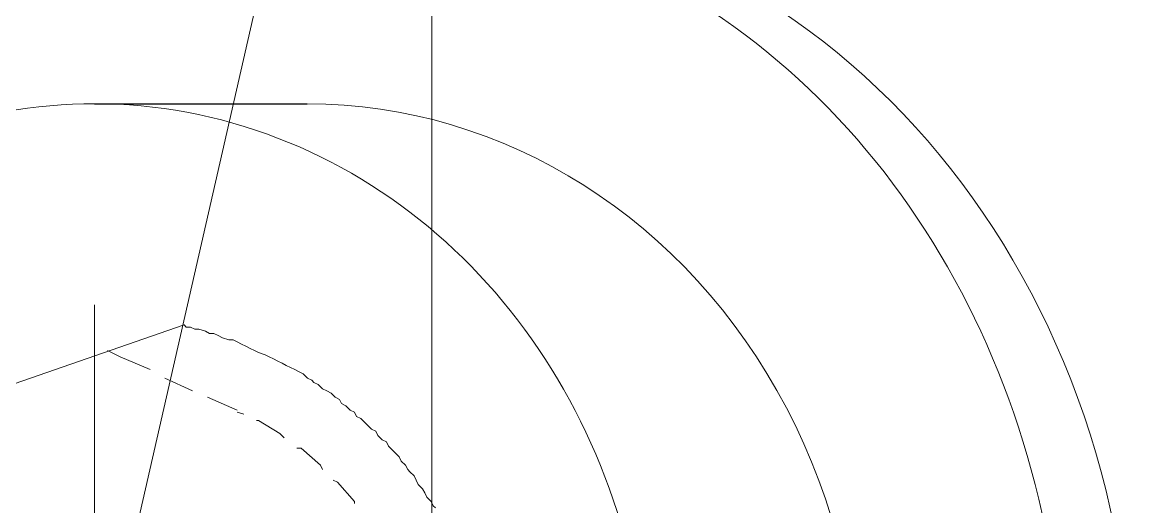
# Model space of a CAD drawing. Header units: millimetres. Extents: x 89051 to 218395, y -330386 to -125649.
# Drawn here: x 92549.7 to 92612.9, y -132826.3 to -132798.7 of the extents above; entities that cross this region are included whole.
import ezdxf

# ---------------------------------------------------------------- set-up
doc = ezdxf.new("R2010")
doc.units = ezdxf.units.MM
doc.header["$LTSCALE"] = 13
for name, pattern in [('1 实线', [0]), ('ACAD_ISO04W100', [30, 24, -3, 0, -3]), ('CENTER', [50.8, 31.75, -6.35, 6.35, -6.35])]:
    doc.linetypes.add(name, pattern=pattern)
doc.layers.get('0').update_dxf_attribs({"color": 1, "linetype": 'CENTER'})
doc.layers.add('C00-00-00', color=7, linetype='Continuous')
doc.layers.add('粗实线', color=4, linetype='Continuous')
doc.layers.add('标注、文本', color=3, linetype='Continuous', lineweight=25)
doc.layers.add('铁心', color=3, linetype='Continuous', lineweight=0)

msp = doc.modelspace()

# ---------------------------------------------------------------- linework, layer by layer
at = {"color": 7, "linetype": '1 实线', "lineweight": 0}
for centre, major_axis, ratio, start_param, end_param in [((92568.998, -132837.98), (0, 45.983), 0.866025, 2.304713, 7.120065), ((92572.931, -132837.98), (0, 45.983), 0.866025, 3.141593, 6.283185), ((92553.767, -132837.98), (0, -34.608), 0.908418, 5.225125, 10.48821), ((92565.852, -132837.98), (0, -34.608), 0.908418, 6.283185, 9.424778)]:
    msp.add_ellipse(centre, major_axis=major_axis, ratio=ratio, start_param=start_param, end_param=end_param, dxfattribs=at)
at = {"layer": 'C00-00-00', "lineweight": 15}
for points in [[(92558.85, -132815.956), (92535.858, -132823.943)], [(92573.128, -132826.363), (92573.007, -132826.242), (92572.886, -132826), (92572.644, -132825.758), (92572.523, -132825.516), (92572.402, -132825.274), (92572.16, -132825.032), (92572.039, -132824.79), (92571.918, -132824.548), (92571.676, -132824.306), (92571.555, -132824.185), (92571.434, -132823.943), (92571.192, -132823.701), (92571.071, -132823.459), (92570.829, -132823.217), (92570.708, -132823.096), (92570.466, -132822.854), (92570.345, -132822.612), (92570.103, -132822.491), (92569.861, -132822.249), (92569.74, -132822.007), (92569.498, -132821.886), (92569.256, -132821.644), (92569.135, -132821.523), (92568.893, -132821.281), (92568.651, -132821.16), (92568.53, -132820.918), (92568.288, -132820.797), (92568.046, -132820.555), (92567.804, -132820.434), (92567.683, -132820.192), (92567.441, -132820.071), (92567.199, -132819.829), (92566.957, -132819.708), (92566.715, -132819.587), (92566.473, -132819.345), (92566.231, -132819.224), (92566.11, -132819.103), (92565.868, -132818.982), (92565.626, -132818.74), (92565.384, -132818.619), (92565.142, -132818.498), (92564.9, -132818.377), (92564.658, -132818.256), (92564.416, -132818.135), (92564.174, -132818.014), (92563.932, -132817.893), (92563.69, -132817.772), (92563.448, -132817.651), (92563.085, -132817.53), (92562.843, -132817.409), (92562.601, -132817.288), (92562.359, -132817.167), (92562.117, -132817.045), (92561.875, -132816.924), (92561.633, -132816.803), (92561.391, -132816.803), (92561.028, -132816.682), (92560.786, -132816.561), (92560.544, -132816.44), (92560.302, -132816.44), (92560.06, -132816.319), (92559.697, -132816.198), (92559.455, -132816.198), (92559.213, -132816.077), (92558.971, -132816.077), (92558.85, -132815.956)], [(92555.219, -132817.772), (92554.493, -132817.409)], [(92556.913, -132818.498), (92555.219, -132817.772)], [(92559.334, -132819.708), (92557.761, -132818.982)], [(92561.875, -132820.797), (92560.181, -132820.071)], [(92562.238, -132821.039), (92561.875, -132820.918)], [(92563.085, -132821.402), (92562.964, -132821.402)], [(92564.295, -132822.128), (92563.085, -132821.402)], [(92564.537, -132822.37), (92564.295, -132822.128)], [(92565.505, -132822.975), (92565.263, -132822.975)], [(92566.594, -132823.943), (92565.505, -132822.975)], [(92566.715, -132824.185), (92566.594, -132823.943)], [(92567.562, -132824.911), (92567.32, -132824.79)], [(92568.53, -132826), (92567.562, -132824.911)], [(92568.53, -132826.121), (92568.53, -132826)]]:
    msp.add_lwpolyline(points, dxfattribs=at)
at = {"layer": '标注、文本', "color": 1, "linetype": 'ACAD_ISO04W100', "lineweight": 15}
for p, q in [((92572.931, -132897.37), (92572.931, -132778.59)), ((92553.767, -132861.142), (92553.767, -132814.817))]:
    msp.add_line(p, q, dxfattribs=at)
at = {"layer": '粗实线', "ltscale": 2}
msp.add_line((92553.767, -132803.372), (92565.852, -132803.372), dxfattribs=at)
at = {"layer": '铁心'}
msp.add_lwpolyline([(92553.767, -132837.98), (92726.78, -132078.289), (92726.78, -132078.289)], dxfattribs=at)

doc.saveas('drawing.dxf')
